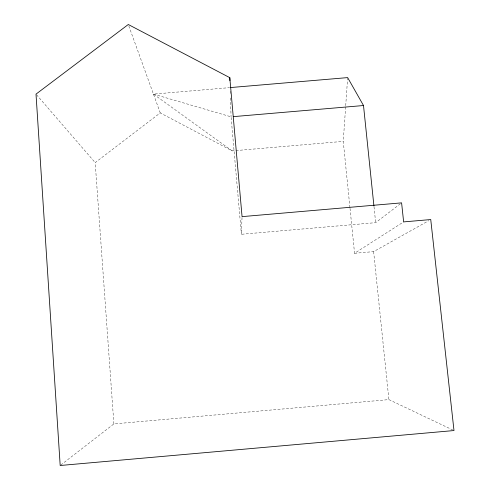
<?xml version="1.0" encoding="UTF-8"?>
<svg xmlns="http://www.w3.org/2000/svg" width="490" height="490" viewBox="0 0 490 490"><rect width="100%" height="100%" fill="white"/><g stroke="black" fill="none" stroke-linecap="round" stroke-linejoin="round"><path stroke-width="0.37" stroke-dasharray="2.45 1.84" d="M400.391 203.773L375.659 222.662L241.405 234.275L242.029 217.364M349.94 207.607L343.257 141.377L345.658 106.453M345.713 105.693L347.594 78.363M60.797 465.035L113.888 423.911L388.901 399.607L452.625 429.902M113.888 423.911L95.189 162.631L160.236 112.896L232.174 150.896L343.257 141.377M350.019 208.373L354.552 253.287L403.638 221.903M354.552 253.287L373.631 251.627L428.75 220.678M232.174 150.896L153.45 94.111L229.608 87.637M153.45 94.111L231.072 116.828L241.405 234.275M36.505 94.699L95.189 162.631M128.809 25.933L160.236 112.896M374.005 206.688L375.659 222.662M373.631 251.627L388.901 399.607M230.239 91.226L230.312 93.48M230.459 98L231.072 116.828"/><path stroke-width="0.73" d="M230.367 87.569L347.649 77.604L363.507 105.528L373.925 205.929M233.35 116.632L363.507 105.528M229.798 77.671L128.294 24.5L36.009 94.123L60.19 465.5L453.991 430.551L430.741 219.557L403.638 221.903L401.598 202.854L242.06 216.629L229.798 77.671L229.896 80.678"/></g></svg>
